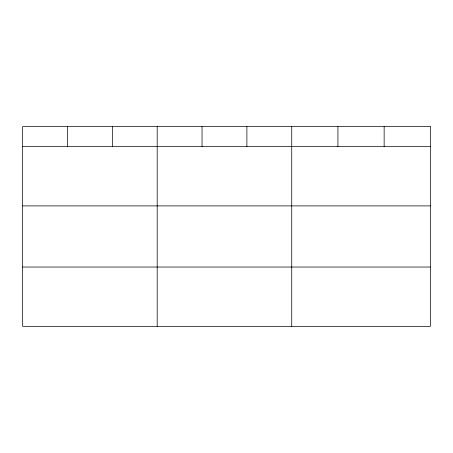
<?xml version="1.0" encoding="UTF-8"?>
<svg xmlns="http://www.w3.org/2000/svg" width="453" height="453" viewBox="0 0 453 453"><rect width="100%" height="100%" fill="white"/><g stroke="black" fill="none" stroke-linecap="round" stroke-linejoin="round"><path stroke-width="0.68" d="M22.65 146.557L430.35 146.557M22.65 205.894L430.35 205.894M22.65 267.032L430.35 267.032M384.144 126.63L384.144 146.557M337.938 126.63L337.938 146.557M291.732 126.63L291.732 326.37M246.885 126.63L246.885 146.557M202.038 126.63L202.038 146.557M157.191 126.63L157.191 326.37M112.344 126.63L112.344 146.557M67.497 126.63L67.497 146.557M430.35 126.63L22.65 126.63L22.65 326.37L430.35 326.37L430.35 126.63"/></g></svg>
